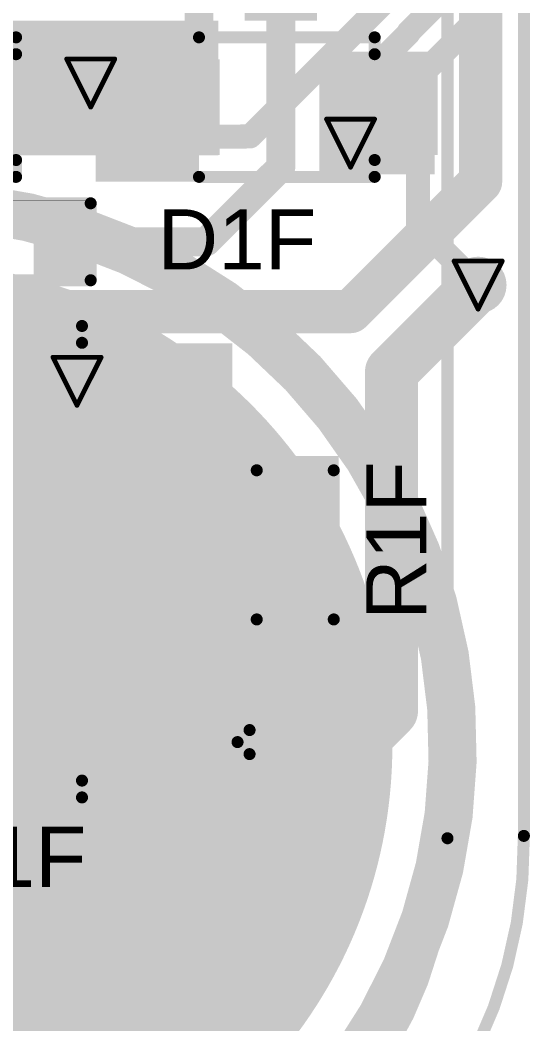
# Model space of a CAD drawing. Header units: inches. Extents: x -4.2 to 12.6, y -6.1 to 3.
# Drawn here: x 2.9699 to 3.1817, y -5.362 to -4.9446 of the extents above; entities that cross this region are included whole.
import ezdxf

# ---------------------------------------------------------------- set-up
doc = ezdxf.new("R2010")
doc.units = ezdxf.units.IN
doc.header["$MEASUREMENT"] = 0
for name, color, linetype in [('Board Outline', 216, 'Continuous'), ('Bottom Layer', 5, 'Continuous'), ('Bottom Overlay', 54, 'Continuous'), ('Bottom Paste', 16, 'Continuous'), ('Drill Drawing', 1, 'Continuous'), ('Flex_Ribbon Bottom Coverlay', 6, 'Continuous'), ('Flex_Ribbon Top Overlay', 2, 'Continuous'), ('Top Layer', 1, 'Continuous'), ('Top Paste', 8, 'Continuous'), ('Top Solder', 216, 'Continuous'), ('Via Holes', 16, 'Continuous')]:
    doc.layers.add(name, color=color, linetype=linetype)
doc.styles.add('Arial', font='', dxfattribs={"height": 0.2})
doc.styles.get('Arial').set_extended_font_data('Arial')

# ---------------------------------------------------------------- blocks, each defined once
blk = doc.blocks.new('SOIC_8_44')
at = {"layer": 'Flex_Ribbon Top Overlay'}
blk.add_hatch(color=2, dxfattribs=at).paths.add_polyline_path([(-0.072, 0.062), (-0.059, 0.062), (-0.059, 0.088), (-0.072, 0.088)])
at = {"layer": 'Top Layer'}
for points in [[(-0.07579, 0.08681), (-0.07579, 0.06319), (-0.13681, 0.06319), (-0.13681, 0.08681)], [(0.13681, 0.08681), (0.13681, 0.06319), (0.07579, 0.06319), (0.07579, 0.08681)], [(-0.07579, 0.03681), (-0.07579, 0.01319), (-0.13681, 0.01319), (-0.13681, 0.03681)], [(0.13681, 0.03681), (0.13681, 0.01319), (0.07579, 0.01319), (0.07579, 0.03681)], [(-0.07579, -0.01319), (-0.07579, -0.03681), (-0.13681, -0.03681), (-0.13681, -0.01319)], [(0.13681, -0.01319), (0.13681, -0.03681), (0.07579, -0.03681), (0.07579, -0.01319)], [(-0.07579, -0.06319), (-0.07579, -0.08681), (-0.13681, -0.08681), (-0.13681, -0.06319)], [(0.13681, -0.06319), (0.13681, -0.08681), (0.07579, -0.08681), (0.07579, -0.06319)]]:
    blk.add_hatch(color=1, dxfattribs=at).paths.add_polyline_path(points)
at = {"layer": 'Top Paste'}
for points in [[(-0.07579, 0.08681), (-0.07579, 0.06319), (-0.13681, 0.06319), (-0.13681, 0.08681)], [(0.13681, 0.08681), (0.13681, 0.06319), (0.07579, 0.06319), (0.07579, 0.08681)], [(-0.07579, 0.03681), (-0.07579, 0.01319), (-0.13681, 0.01319), (-0.13681, 0.03681)], [(0.13681, 0.03681), (0.13681, 0.01319), (0.07579, 0.01319), (0.07579, 0.03681)], [(-0.07579, -0.01319), (-0.07579, -0.03681), (-0.13681, -0.03681), (-0.13681, -0.01319)], [(0.13681, -0.01319), (0.13681, -0.03681), (0.07579, -0.03681), (0.07579, -0.01319)], [(-0.07579, -0.06319), (-0.07579, -0.08681), (-0.13681, -0.08681), (-0.13681, -0.06319)], [(0.13681, -0.06319), (0.13681, -0.08681), (0.07579, -0.08681), (0.07579, -0.06319)]]:
    blk.add_hatch(color=8, dxfattribs=at).paths.add_polyline_path(points)
at = {"layer": 'Top Solder'}
for points in [[(-0.07179, 0.09081), (-0.07179, 0.05919), (-0.14081, 0.05919), (-0.14081, 0.09081)], [(-0.07179, 0.09081), (-0.07179, 0.05919), (-0.14081, 0.05919), (-0.14081, 0.09081)], [(0.14081, 0.09081), (0.14081, 0.05919), (0.07179, 0.05919), (0.07179, 0.09081)], [(0.14081, 0.09081), (0.14081, 0.05919), (0.07179, 0.05919), (0.07179, 0.09081)], [(-0.07179, 0.04081), (-0.07179, 0.00919), (-0.14081, 0.00919), (-0.14081, 0.04081)], [(-0.07179, 0.04081), (-0.07179, 0.00919), (-0.14081, 0.00919), (-0.14081, 0.04081)], [(0.14081, 0.04081), (0.14081, 0.00919), (0.07179, 0.00919), (0.07179, 0.04081)], [(0.14081, 0.04081), (0.14081, 0.00919), (0.07179, 0.00919), (0.07179, 0.04081)], [(-0.07179, -0.00919), (-0.07179, -0.04081), (-0.14081, -0.04081), (-0.14081, -0.00919)], [(-0.07179, -0.00919), (-0.07179, -0.04081), (-0.14081, -0.04081), (-0.14081, -0.00919)], [(0.14081, -0.00919), (0.14081, -0.04081), (0.07179, -0.04081), (0.07179, -0.00919)], [(0.14081, -0.00919), (0.14081, -0.04081), (0.07179, -0.04081), (0.07179, -0.00919)], [(-0.07179, -0.05919), (-0.07179, -0.09081), (-0.14081, -0.09081), (-0.14081, -0.05919)], [(-0.07179, -0.05919), (-0.07179, -0.09081), (-0.14081, -0.09081), (-0.14081, -0.05919)], [(0.14081, -0.05919), (0.14081, -0.09081), (0.07179, -0.09081), (0.07179, -0.05919)], [(0.14081, -0.05919), (0.14081, -0.09081), (0.07179, -0.09081), (0.07179, -0.05919)]]:
    blk.add_hatch(color=216, dxfattribs=at).paths.add_polyline_path(points)
at = {"layer": 'Flex_Ribbon Top Overlay'}
for points in [[(-0.07837, 0.098, 0.005, 0.005, 0), (-0.07837, 0.091, 0.005, 0.005, 0)], [(0.07837, 0.098, 0.005, 0.005, 0), (-0.07837, 0.098, 0.005, 0.005, 0)], [(0.07837, 0.098, 0.005, 0.005, 0), (0.07837, 0.091, 0.005, 0.005, 0)], [(-0.143, 0.075, 0.005, 0.005, 0), (-0.148, 0.08, 0.005, 0.005, 0)], [(-0.148, 0.08, 0.005, 0.005, 0), (-0.148, 0.07, 0.005, 0.005, 0)], [(-0.143, 0.075, 0.005, 0.005, 0), (-0.148, 0.07, 0.005, 0.005, 0)], [(-0.07837, -0.091, 0.005, 0.005, 0), (-0.07837, -0.098, 0.005, 0.005, 0)], [(0.07837, -0.091, 0.005, 0.005, 0), (0.07837, -0.098, 0.005, 0.005, 0)], [(0.07837, -0.098, 0.005, 0.005, 0), (-0.07837, -0.098, 0.005, 0.005, 0)]]:
    blk.add_lwpolyline(points, format="xyseb", dxfattribs=at)
for points in [[(-0.07962, 0.098, 0.0025, 0.0025, 1), (-0.07712, 0.098, 0.0025, 0.0025, 1)], [(-0.07962, 0.098, 0.0025, 0.0025, 1), (-0.07712, 0.098, 0.0025, 0.0025, 1)], [(0.07712, 0.098, 0.0025, 0.0025, 1), (0.07962, 0.098, 0.0025, 0.0025, 1)], [(0.07712, 0.098, 0.0025, 0.0025, 1), (0.07962, 0.098, 0.0025, 0.0025, 1)], [(-0.07962, 0.091, 0.0025, 0.0025, 1), (-0.07712, 0.091, 0.0025, 0.0025, 1)], [(0.07712, 0.091, 0.0025, 0.0025, 1), (0.07962, 0.091, 0.0025, 0.0025, 1)], [(-0.14925, 0.08, 0.0025, 0.0025, 1), (-0.14675, 0.08, 0.0025, 0.0025, 1)], [(-0.14925, 0.08, 0.0025, 0.0025, 1), (-0.14675, 0.08, 0.0025, 0.0025, 1)], [(-0.14425, 0.075, 0.0025, 0.0025, 1), (-0.14175, 0.075, 0.0025, 0.0025, 1)], [(-0.14425, 0.075, 0.0025, 0.0025, 1), (-0.14175, 0.075, 0.0025, 0.0025, 1)], [(-0.14925, 0.07, 0.0025, 0.0025, 1), (-0.14675, 0.07, 0.0025, 0.0025, 1)], [(-0.14925, 0.07, 0.0025, 0.0025, 1), (-0.14675, 0.07, 0.0025, 0.0025, 1)], [(-0.07962, -0.091, 0.0025, 0.0025, 1), (-0.07712, -0.091, 0.0025, 0.0025, 1)], [(0.07712, -0.091, 0.0025, 0.0025, 1), (0.07962, -0.091, 0.0025, 0.0025, 1)], [(-0.07962, -0.098, 0.0025, 0.0025, 1), (-0.07712, -0.098, 0.0025, 0.0025, 1)], [(-0.07962, -0.098, 0.0025, 0.0025, 1), (-0.07712, -0.098, 0.0025, 0.0025, 1)], [(0.07712, -0.098, 0.0025, 0.0025, 1), (0.07962, -0.098, 0.0025, 0.0025, 1)], [(0.07712, -0.098, 0.0025, 0.0025, 1), (0.07962, -0.098, 0.0025, 0.0025, 1)]]:
    blk.add_lwpolyline(points, format="xyseb", close=True, dxfattribs=at)
blk = doc.blocks.new('R___0402_149')
at = {"layer": 'Top Layer'}
for points in [[(-0.0275, -0.0125), (-0.0275, 0.0125), (-0.0095, 0.0125), (-0.0095, -0.0125)], [(0.0095, -0.0125), (0.0095, 0.0125), (0.0275, 0.0125), (0.0275, -0.0125)]]:
    blk.add_hatch(color=1, dxfattribs=at).paths.add_polyline_path(points)
at = {"layer": 'Top Paste'}
for points in [[(-0.0275, -0.0125), (-0.0275, 0.0125), (-0.0095, 0.0125), (-0.0095, -0.0125)], [(0.0095, -0.0125), (0.0095, 0.0125), (0.0275, 0.0125), (0.0275, -0.0125)]]:
    blk.add_hatch(color=8, dxfattribs=at).paths.add_polyline_path(points)
at = {"layer": 'Top Solder'}
for points in [[(-0.02967, -0.01467), (-0.02967, 0.01467), (-0.00733, 0.01467), (-0.00733, -0.01467)], [(-0.02967, -0.01467), (-0.02967, 0.01467), (-0.00733, 0.01467), (-0.00733, -0.01467)], [(0.00733, -0.01467), (0.00733, 0.01467), (0.02967, 0.01467), (0.02967, -0.01467)], [(0.00733, -0.01467), (0.00733, 0.01467), (0.02967, 0.01467), (0.02967, -0.01467)]]:
    blk.add_hatch(color=216, dxfattribs=at).paths.add_polyline_path(points)
at = {"layer": 'Flex_Ribbon Top Overlay'}
for points in [[(-0.031, 0.016, 0.005, 0.005, 0), (-0.031, -0.016, 0.005, 0.005, 0)], [(0.031, 0.016, 0.005, 0.005, 0), (-0.031, 0.016, 0.005, 0.005, 0)], [(0.031, 0.016, 0.005, 0.005, 0), (0.031, -0.016, 0.005, 0.005, 0)], [(0.031, -0.016, 0.005, 0.005, 0), (-0.031, -0.016, 0.005, 0.005, 0)], [(0.032, -0.017, 0.000127, 0.000127, 0), (-0.032, -0.017, 0.000127, 0.000127, 0)]]:
    blk.add_lwpolyline(points, format="xyseb", dxfattribs=at)
for points in [[(-0.03225, 0.016, 0.0025, 0.0025, 1), (-0.02975, 0.016, 0.0025, 0.0025, 1)], [(-0.03225, 0.016, 0.0025, 0.0025, 1), (-0.02975, 0.016, 0.0025, 0.0025, 1)], [(0.02975, 0.016, 0.0025, 0.0025, 1), (0.03225, 0.016, 0.0025, 0.0025, 1)], [(0.02975, 0.016, 0.0025, 0.0025, 1), (0.03225, 0.016, 0.0025, 0.0025, 1)], [(-0.03225, -0.016, 0.0025, 0.0025, 1), (-0.02975, -0.016, 0.0025, 0.0025, 1)], [(-0.03225, -0.016, 0.0025, 0.0025, 1), (-0.02975, -0.016, 0.0025, 0.0025, 1)], [(0.02975, -0.016, 0.0025, 0.0025, 1), (0.03225, -0.016, 0.0025, 0.0025, 1)], [(0.02975, -0.016, 0.0025, 0.0025, 1), (0.03225, -0.016, 0.0025, 0.0025, 1)], [(-0.03203, -0.017, 0.0000635, 0.0000635, 1), (-0.03197, -0.017, 0.0000635, 0.0000635, 1)], [(0.03197, -0.017, 0.0000635, 0.0000635, 1), (0.03203, -0.017, 0.0000635, 0.0000635, 1)]]:
    blk.add_lwpolyline(points, format="xyseb", close=True, dxfattribs=at)
blk = doc.blocks.new('R___0402_177')
at = {"layer": 'Top Layer'}
for points in [[(-0.0275, -0.0125), (-0.0275, 0.0125), (-0.0095, 0.0125), (-0.0095, -0.0125)], [(0.0095, -0.0125), (0.0095, 0.0125), (0.0275, 0.0125), (0.0275, -0.0125)]]:
    blk.add_hatch(color=1, dxfattribs=at).paths.add_polyline_path(points)
at = {"layer": 'Top Paste'}
for points in [[(-0.0275, -0.0125), (-0.0275, 0.0125), (-0.0095, 0.0125), (-0.0095, -0.0125)], [(0.0095, -0.0125), (0.0095, 0.0125), (0.0275, 0.0125), (0.0275, -0.0125)]]:
    blk.add_hatch(color=8, dxfattribs=at).paths.add_polyline_path(points)
at = {"layer": 'Top Solder'}
for points in [[(-0.02967, -0.01467), (-0.02967, 0.01467), (-0.00733, 0.01467), (-0.00733, -0.01467)], [(-0.02967, -0.01467), (-0.02967, 0.01467), (-0.00733, 0.01467), (-0.00733, -0.01467)], [(0.00733, -0.01467), (0.00733, 0.01467), (0.02967, 0.01467), (0.02967, -0.01467)], [(0.00733, -0.01467), (0.00733, 0.01467), (0.02967, 0.01467), (0.02967, -0.01467)]]:
    blk.add_hatch(color=216, dxfattribs=at).paths.add_polyline_path(points)
at = {"layer": 'Flex_Ribbon Top Overlay'}
for points in [[(-0.031, -0.016, 0.005, 0.005, 0), (-0.031, 0.016, 0.005, 0.005, 0)], [(0.031, 0.016, 0.005, 0.005, 0), (-0.031, 0.016, 0.005, 0.005, 0)], [(0.031, -0.016, 0.005, 0.005, 0), (0.031, 0.016, 0.005, 0.005, 0)], [(0.031, -0.016, 0.005, 0.005, 0), (-0.031, -0.016, 0.005, 0.005, 0)], [(0.032, -0.017, 0.000127, 0.000127, 0), (-0.032, -0.017, 0.000127, 0.000127, 0)]]:
    blk.add_lwpolyline(points, format="xyseb", dxfattribs=at)
for points in [[(-0.03225, 0.016, 0.0025, 0.0025, 1), (-0.02975, 0.016, 0.0025, 0.0025, 1)], [(-0.03225, 0.016, 0.0025, 0.0025, 1), (-0.02975, 0.016, 0.0025, 0.0025, 1)], [(0.02975, 0.016, 0.0025, 0.0025, 1), (0.03225, 0.016, 0.0025, 0.0025, 1)], [(0.02975, 0.016, 0.0025, 0.0025, 1), (0.03225, 0.016, 0.0025, 0.0025, 1)], [(-0.03225, -0.016, 0.0025, 0.0025, 1), (-0.02975, -0.016, 0.0025, 0.0025, 1)], [(-0.03225, -0.016, 0.0025, 0.0025, 1), (-0.02975, -0.016, 0.0025, 0.0025, 1)], [(0.02975, -0.016, 0.0025, 0.0025, 1), (0.03225, -0.016, 0.0025, 0.0025, 1)], [(0.02975, -0.016, 0.0025, 0.0025, 1), (0.03225, -0.016, 0.0025, 0.0025, 1)], [(-0.03203, -0.017, 0.0000635, 0.0000635, 1), (-0.03197, -0.017, 0.0000635, 0.0000635, 1)], [(0.03197, -0.017, 0.0000635, 0.0000635, 1), (0.03203, -0.017, 0.0000635, 0.0000635, 1)]]:
    blk.add_lwpolyline(points, format="xyseb", close=True, dxfattribs=at)
blk = doc.blocks.new('_EMG________B_198')
at = {"layer": 'Bottom Layer'}
h = blk.add_hatch(color=5, dxfattribs=at)
edge = h.paths.add_edge_path()
edge.add_arc((0, -0.3932), 0.19685, 0, 360)
at = {"layer": 'Bottom Paste'}
h = blk.add_hatch(color=16, dxfattribs=at)
edge = h.paths.add_edge_path()
edge.add_arc((0, -0.3932), 0.19685, 0, 360)
at = {"layer": 'Flex_Ribbon Bottom Coverlay'}
h = blk.add_hatch(color=6, dxfattribs=at)
edge = h.paths.add_edge_path()
edge.add_arc((0, -0.3932), 0.20085, 0, 360)
h = blk.add_hatch(color=6, dxfattribs=at)
edge = h.paths.add_edge_path()
edge.add_arc((0, -0.3932), 0.20085, 0, 360)
at = {"layer": 'Bottom Overlay'}
for points in [[(0.22375, -0.43172, 0.005, 0.005, 0), (0.22375, 0.43172, 0.005, 0.005, 0)], [(0.22375, -0.43172, 0.005, 0.005, -0.414214), (0.06026, -0.59892, 0.005, 0.005, 0)]]:
    blk.add_lwpolyline(points, format="xyseb", dxfattribs=at)
blk.add_lwpolyline([(0.2225, -0.43172, 0.0025, 0.0025, 1), (0.225, -0.43172, 0.0025, 0.0025, 1)], format="xyseb", close=True, dxfattribs=at)
blk.add_lwpolyline([(0.2225, -0.43172, 0.0025, 0.0025, 1), (0.225, -0.43172, 0.0025, 0.0025, 1)], format="xyseb", close=True, dxfattribs=at)
blk = doc.blocks.new('SOD_323_212')
at = {"layer": 'Flex_Ribbon Top Overlay'}
for points in [[(-0.079, 0.019), (-0.036, 0.019), (-0.036, 0.031), (-0.079, 0.031)], [(-0.079, -0.02), (-0.062, -0.02), (-0.062, 0.02), (-0.079, 0.02)], [(-0.079, -0.031), (-0.036, -0.031), (-0.036, -0.019), (-0.079, -0.019)]]:
    blk.add_hatch(color=2, dxfattribs=at).paths.add_polyline_path(points)
at = {"layer": 'Top Layer'}
for points in [[(-0.02953, -0.01772), (-0.06102, -0.01772), (-0.06102, 0.01772), (-0.02953, 0.01772)], [(0.06102, -0.01772), (0.02953, -0.01772), (0.02953, 0.01772), (0.06102, 0.01772)]]:
    blk.add_hatch(color=1, dxfattribs=at).paths.add_polyline_path(points)
at = {"layer": 'Top Paste'}
for points in [[(-0.02953, -0.01772), (-0.06102, -0.01772), (-0.06102, 0.01772), (-0.02953, 0.01772)], [(0.06102, -0.01772), (0.02953, -0.01772), (0.02953, 0.01772), (0.06102, 0.01772)]]:
    blk.add_hatch(color=8, dxfattribs=at).paths.add_polyline_path(points)
at = {"layer": 'Top Solder'}
for points in [[(-0.02736, -0.01988), (-0.06319, -0.01988), (-0.06319, 0.01988), (-0.02736, 0.01988)], [(-0.02736, -0.01988), (-0.06319, -0.01988), (-0.06319, 0.01988), (-0.02736, 0.01988)], [(0.06319, -0.01988), (0.02736, -0.01988), (0.02736, 0.01988), (0.06319, 0.01988)], [(0.06319, -0.01988), (0.02736, -0.01988), (0.02736, 0.01988), (0.06319, 0.01988)]]:
    blk.add_hatch(color=216, dxfattribs=at).paths.add_polyline_path(points)
at = {"layer": 'Flex_Ribbon Top Overlay'}
for points in [[(-0.036, 0.029, 0.005, 0.005, 0), (0.037, 0.029, 0.005, 0.005, 0)], [(0.037, 0.022, 0.005, 0.005, 0), (0.037, 0.029, 0.005, 0.005, 0)], [(0.037, -0.029, 0.005, 0.005, 0), (0.037, -0.022, 0.005, 0.005, 0)], [(-0.036, -0.029, 0.005, 0.005, 0), (0.037, -0.029, 0.005, 0.005, 0)]]:
    blk.add_lwpolyline(points, format="xyseb", dxfattribs=at)
for points in [[(-0.03725, 0.029, 0.0025, 0.0025, 1), (-0.03475, 0.029, 0.0025, 0.0025, 1)], [(0.03575, 0.029, 0.0025, 0.0025, 1), (0.03825, 0.029, 0.0025, 0.0025, 1)], [(0.03575, 0.029, 0.0025, 0.0025, 1), (0.03825, 0.029, 0.0025, 0.0025, 1)], [(0.03575, 0.022, 0.0025, 0.0025, 1), (0.03825, 0.022, 0.0025, 0.0025, 1)], [(0.03575, -0.022, 0.0025, 0.0025, 1), (0.03825, -0.022, 0.0025, 0.0025, 1)], [(-0.03725, -0.029, 0.0025, 0.0025, 1), (-0.03475, -0.029, 0.0025, 0.0025, 1)], [(0.03575, -0.029, 0.0025, 0.0025, 1), (0.03825, -0.029, 0.0025, 0.0025, 1)], [(0.03575, -0.029, 0.0025, 0.0025, 1), (0.03825, -0.029, 0.0025, 0.0025, 1)]]:
    blk.add_lwpolyline(points, format="xyseb", close=True, dxfattribs=at)
blk = doc.blocks.new('SOD_323_219')
at = {"layer": 'Flex_Ribbon Top Overlay'}
for points in [[(-0.079, 0.019), (-0.036, 0.019), (-0.036, 0.031), (-0.079, 0.031)], [(-0.079, -0.02), (-0.062, -0.02), (-0.062, 0.02), (-0.079, 0.02)], [(-0.079, -0.031), (-0.036, -0.031), (-0.036, -0.019), (-0.079, -0.019)]]:
    blk.add_hatch(color=2, dxfattribs=at).paths.add_polyline_path(points)
at = {"layer": 'Top Layer'}
for points in [[(-0.02953, -0.01772), (-0.06102, -0.01772), (-0.06102, 0.01772), (-0.02953, 0.01772)], [(0.06102, -0.01772), (0.02953, -0.01772), (0.02953, 0.01772), (0.06102, 0.01772)]]:
    blk.add_hatch(color=1, dxfattribs=at).paths.add_polyline_path(points)
at = {"layer": 'Top Paste'}
for points in [[(-0.02953, -0.01772), (-0.06102, -0.01772), (-0.06102, 0.01772), (-0.02953, 0.01772)], [(0.06102, -0.01772), (0.02953, -0.01772), (0.02953, 0.01772), (0.06102, 0.01772)]]:
    blk.add_hatch(color=8, dxfattribs=at).paths.add_polyline_path(points)
at = {"layer": 'Top Solder'}
for points in [[(-0.02736, -0.01988), (-0.06319, -0.01988), (-0.06319, 0.01988), (-0.02736, 0.01988)], [(-0.02736, -0.01988), (-0.06319, -0.01988), (-0.06319, 0.01988), (-0.02736, 0.01988)], [(0.06319, -0.01988), (0.02736, -0.01988), (0.02736, 0.01988), (0.06319, 0.01988)], [(0.06319, -0.01988), (0.02736, -0.01988), (0.02736, 0.01988), (0.06319, 0.01988)]]:
    blk.add_hatch(color=216, dxfattribs=at).paths.add_polyline_path(points)
at = {"layer": 'Flex_Ribbon Top Overlay'}
for points in [[(-0.036, 0.029, 0.005, 0.005, 0), (0.037, 0.029, 0.005, 0.005, 0)], [(0.037, 0.022, 0.005, 0.005, 0), (0.037, 0.029, 0.005, 0.005, 0)], [(0.037, -0.029, 0.005, 0.005, 0), (0.037, -0.022, 0.005, 0.005, 0)], [(-0.036, -0.029, 0.005, 0.005, 0), (0.037, -0.029, 0.005, 0.005, 0)]]:
    blk.add_lwpolyline(points, format="xyseb", dxfattribs=at)
for points in [[(-0.03725, 0.029, 0.0025, 0.0025, 1), (-0.03475, 0.029, 0.0025, 0.0025, 1)], [(0.03575, 0.029, 0.0025, 0.0025, 1), (0.03825, 0.029, 0.0025, 0.0025, 1)], [(0.03575, 0.029, 0.0025, 0.0025, 1), (0.03825, 0.029, 0.0025, 0.0025, 1)], [(0.03575, 0.022, 0.0025, 0.0025, 1), (0.03825, 0.022, 0.0025, 0.0025, 1)], [(0.03575, -0.022, 0.0025, 0.0025, 1), (0.03825, -0.022, 0.0025, 0.0025, 1)], [(-0.03725, -0.029, 0.0025, 0.0025, 1), (-0.03475, -0.029, 0.0025, 0.0025, 1)], [(0.03575, -0.029, 0.0025, 0.0025, 1), (0.03825, -0.029, 0.0025, 0.0025, 1)], [(0.03575, -0.029, 0.0025, 0.0025, 1), (0.03825, -0.029, 0.0025, 0.0025, 1)]]:
    blk.add_lwpolyline(points, format="xyseb", close=True, dxfattribs=at)

msp = doc.modelspace()

# ---------------------------------------------------------------- hatches: boundary and pattern name
at = {"layer": 'Bottom Layer'}
h = msp.add_hatch(color=5, dxfattribs=at)
edge = h.paths.add_edge_path()
edge.add_arc((2.99923, -4.97079), 0.01181, 0, 360)
h = msp.add_hatch(color=5, dxfattribs=at)
edge = h.paths.add_edge_path()
edge.add_arc((3.10723, -4.99579), 0.01181, 0, 360)
h = msp.add_hatch(color=5, dxfattribs=at)
edge = h.paths.add_edge_path()
edge.add_arc((3.16023, -5.05479), 0.01181, 0, 360)
h = msp.add_hatch(color=5, dxfattribs=at)
edge = h.paths.add_edge_path()
edge.add_arc((2.99356, -5.09479), 0.01181, 0, 360)
at = {"layer": 'Top Layer'}
for points in [[(3.06325, -4.94479), (3.09325, -4.94479), (3.09325, -4.79879), (3.06325, -4.79879)], [(2.96123, -5.00079), (3.05223, -5.00079), (3.05223, -4.94479), (2.96123, -4.94479)], [(3.09423, -5.00879), (3.14223, -5.00879), (3.14223, -4.95779), (3.09423, -4.95779)], [(2.99025, -5.15679), (3.10223, -5.15679), (3.10223, -5.12579), (2.99025, -5.12579)], [(2.99025, -5.20679), (3.10323, -5.20679), (3.10323, -5.17079), (2.99025, -5.17079)]]:
    msp.add_hatch(color=1, dxfattribs=at).paths.add_polyline_path(points)
h = msp.add_hatch(color=1, dxfattribs=at)
edge = h.paths.add_edge_path()
edge.add_arc((2.99923, -4.97079), 0.01181, 0, 360)
h = msp.add_hatch(color=1, dxfattribs=at)
edge = h.paths.add_edge_path()
edge.add_arc((3.10723, -4.99579), 0.01181, 0, 360)
h = msp.add_hatch(color=1, dxfattribs=at)
edge = h.paths.add_edge_path()
edge.add_arc((3.16023, -5.05479), 0.01181, 0, 360)
h = msp.add_hatch(color=1, dxfattribs=at)
edge = h.paths.add_edge_path()
edge.add_arc((2.99356, -5.09479), 0.01181, 0, 360)
at = {"layer": 'Via Holes'}
h = msp.add_hatch(color=7, dxfattribs=at)
edge = h.paths.add_edge_path()
edge.add_arc((2.99923, -4.97079), 0.00591, 0, 360)
h = msp.add_hatch(color=7, dxfattribs=at)
edge = h.paths.add_edge_path()
edge.add_arc((3.10723, -4.99579), 0.00591, 0, 360)
h = msp.add_hatch(color=7, dxfattribs=at)
edge = h.paths.add_edge_path()
edge.add_arc((3.16023, -5.05479), 0.00591, 0, 360)
h = msp.add_hatch(color=7, dxfattribs=at)
edge = h.paths.add_edge_path()
edge.add_arc((2.99356, -5.09479), 0.00591, 0, 360)

# ---------------------------------------------------------------- linework, layer by layer
at = {"layer": 'Board Outline'}
for points in [[(3.17923, -4.42333, 0.005, 0.005, 0), (3.17923, -5.28379, 0.005, 0.005, 0)], [(3.17923, -5.28379, 0.005, 0.005, -0.414214), (2.9846, -5.48284, 0.005, 0.005, 0)]]:
    msp.add_lwpolyline(points, format="xyseb", dxfattribs=at)
msp.add_lwpolyline([(3.17798, -5.28379, 0.0025, 0.0025, 1), (3.18048, -5.28379, 0.0025, 0.0025, 1)], format="xyseb", close=True, dxfattribs=at)
msp.add_lwpolyline([(3.17798, -5.28379, 0.0025, 0.0025, 1), (3.18048, -5.28379, 0.0025, 0.0025, 1)], format="xyseb", close=True, dxfattribs=at)
at = {"layer": 'Bottom Layer'}
for points in [[(3.09123, -4.96716, 0.01, 0.01, 0), (3.13307, -4.92532, 0.01, 0.01, 0)], [(3.13131, -4.94971, 0.01, 0.01, 0), (3.14986, -4.93116, 0.01, 0.01, 0)], [(3.13528, -4.96874, 0.01, 0.01, 0), (3.16586, -4.93816, 0.01, 0.01, 0)], [(3.10723, -4.97416, 0.01, 0.01, 0), (3.13131, -4.95008, 0.01, 0.01, 0)], [(3.13131, -4.95008, 0.01, 0.01, 0), (3.13131, -4.94971, 0.01, 0.01, 0)], [(3.0654, -4.99299, 0.01, 0.01, 0), (3.09123, -4.96716, 0.01, 0.01, 0)], [(2.72823, -4.97079, 0.012, 0.012, 0), (2.99923, -4.97079, 0.012, 0.012, 0)], [(2.99923, -4.97079, 0.012, 0.012, 0), (2.99947, -4.97079, 0.012, 0.012, 0)], [(3.13528, -5.02984, 0.01, 0.01, 0), (3.13528, -4.96874, 0.01, 0.01, 0)], [(3.10723, -4.99579, 0.01, 0.01, 0), (3.10723, -4.97416, 0.01, 0.01, 0)], [(2.74727, -4.99575, 0.01, 0.01, 0), (2.99499, -4.9936, 0.01, 0.01, 0)], [(2.99499, -4.9936, 0.01, 0.01, 0), (2.99507, -4.9936, 0.01, 0.01, 0)], [(2.99507, -4.9936, 0.01, 0.01, 0), (3.00726, -4.9936, 0.01, 0.01, 0)], [(3.00726, -4.9936, 0.01, 0.01, 0), (3.01021, -4.99347, 0.01, 0.01, 0)], [(3.01021, -4.99347, 0.01, 0.01, 0), (3.0654, -4.99299, 0.01, 0.01, 0)], [(2.75223, -5.09929, 0.02, 0.02, -1.34747), (2.98373, -5.46541, 0.02, 0.02, 0)], [(3.13528, -5.02984, 0.01, 0.01, 0), (3.16023, -5.05479, 0.01, 0.01, 0)]]:
    msp.add_lwpolyline(points, format="xyseb", dxfattribs=at)
for points in [[(3.12881, -4.94971, 0.005, 0.005, 1), (3.13381, -4.94971, 0.005, 0.005, 1)], [(3.12881, -4.94971, 0.005, 0.005, 1), (3.13381, -4.94971, 0.005, 0.005, 1)], [(3.12881, -4.95008, 0.005, 0.005, 1), (3.13381, -4.95008, 0.005, 0.005, 1)], [(3.12881, -4.95008, 0.005, 0.005, 1), (3.13381, -4.95008, 0.005, 0.005, 1)], [(3.08873, -4.96716, 0.005, 0.005, 1), (3.09373, -4.96716, 0.005, 0.005, 1)], [(3.08873, -4.96716, 0.005, 0.005, 1), (3.09373, -4.96716, 0.005, 0.005, 1)], [(2.99623, -4.97079, 0.006, 0.006, 1), (3.00223, -4.97079, 0.006, 0.006, 1)], [(2.99623, -4.97079, 0.006, 0.006, 1), (3.00223, -4.97079, 0.006, 0.006, 1)], [(2.99647, -4.97079, 0.006, 0.006, 1), (3.00247, -4.97079, 0.006, 0.006, 1)], [(3.13278, -4.96874, 0.005, 0.005, 1), (3.13778, -4.96874, 0.005, 0.005, 1)], [(3.13278, -4.96874, 0.005, 0.005, 1), (3.13778, -4.96874, 0.005, 0.005, 1)], [(3.10473, -4.97416, 0.005, 0.005, 1), (3.10973, -4.97416, 0.005, 0.005, 1)], [(3.10473, -4.97416, 0.005, 0.005, 1), (3.10973, -4.97416, 0.005, 0.005, 1)], [(2.99249, -4.9936, 0.005, 0.005, 1), (2.99749, -4.9936, 0.005, 0.005, 1)], [(2.99249, -4.9936, 0.005, 0.005, 1), (2.99749, -4.9936, 0.005, 0.005, 1)], [(2.99257, -4.9936, 0.005, 0.005, 1), (2.99757, -4.9936, 0.005, 0.005, 1)], [(2.99257, -4.9936, 0.005, 0.005, 1), (2.99757, -4.9936, 0.005, 0.005, 1)], [(3.00476, -4.9936, 0.005, 0.005, 1), (3.00976, -4.9936, 0.005, 0.005, 1)], [(3.00476, -4.9936, 0.005, 0.005, 1), (3.00976, -4.9936, 0.005, 0.005, 1)], [(3.00771, -4.99347, 0.005, 0.005, 1), (3.01271, -4.99347, 0.005, 0.005, 1)], [(3.00771, -4.99347, 0.005, 0.005, 1), (3.01271, -4.99347, 0.005, 0.005, 1)], [(3.0629, -4.99299, 0.005, 0.005, 1), (3.0679, -4.99299, 0.005, 0.005, 1)], [(3.0629, -4.99299, 0.005, 0.005, 1), (3.0679, -4.99299, 0.005, 0.005, 1)], [(3.10473, -4.99579, 0.005, 0.005, 1), (3.10973, -4.99579, 0.005, 0.005, 1)], [(3.13278, -5.02984, 0.005, 0.005, 1), (3.13778, -5.02984, 0.005, 0.005, 1)], [(3.13278, -5.02984, 0.005, 0.005, 1), (3.13778, -5.02984, 0.005, 0.005, 1)], [(3.15773, -5.05479, 0.005, 0.005, 1), (3.16273, -5.05479, 0.005, 0.005, 1)]]:
    msp.add_lwpolyline(points, format="xyseb", close=True, dxfattribs=at)
at = {"layer": 'Drill Drawing'}
for points in [[(2.98923, -4.96079, 0.002, 0.002, 0), (3.00923, -4.96079, 0.002, 0.002, 0)], [(2.98923, -4.96079, 0.002, 0.002, 0), (2.99923, -4.98079, 0.002, 0.002, 0)], [(2.99923, -4.98079, 0.002, 0.002, 0), (3.00923, -4.96079, 0.002, 0.002, 0)], [(3.09723, -4.98579, 0.002, 0.002, 0), (3.11723, -4.98579, 0.002, 0.002, 0)], [(3.09723, -4.98579, 0.002, 0.002, 0), (3.10723, -5.00579, 0.002, 0.002, 0)], [(3.10723, -5.00579, 0.002, 0.002, 0), (3.11723, -4.98579, 0.002, 0.002, 0)], [(3.15023, -5.04479, 0.002, 0.002, 0), (3.17023, -5.04479, 0.002, 0.002, 0)], [(3.15023, -5.04479, 0.002, 0.002, 0), (3.16023, -5.06479, 0.002, 0.002, 0)], [(3.16023, -5.06479, 0.002, 0.002, 0), (3.17023, -5.04479, 0.002, 0.002, 0)], [(2.98356, -5.08479, 0.002, 0.002, 0), (3.00356, -5.08479, 0.002, 0.002, 0)], [(2.98356, -5.08479, 0.002, 0.002, 0), (2.99356, -5.10479, 0.002, 0.002, 0)], [(2.99356, -5.10479, 0.002, 0.002, 0), (3.00356, -5.08479, 0.002, 0.002, 0)]]:
    msp.add_lwpolyline(points, format="xyseb", dxfattribs=at)
for points in [[(2.98873, -4.96079, 0.001, 0.001, 1), (2.98973, -4.96079, 0.001, 0.001, 1)], [(2.98873, -4.96079, 0.001, 0.001, 1), (2.98973, -4.96079, 0.001, 0.001, 1)], [(3.00873, -4.96079, 0.001, 0.001, 1), (3.00973, -4.96079, 0.001, 0.001, 1)], [(3.00873, -4.96079, 0.001, 0.001, 1), (3.00973, -4.96079, 0.001, 0.001, 1)], [(2.99873, -4.98079, 0.001, 0.001, 1), (2.99973, -4.98079, 0.001, 0.001, 1)], [(2.99873, -4.98079, 0.001, 0.001, 1), (2.99973, -4.98079, 0.001, 0.001, 1)], [(3.09673, -4.98579, 0.001, 0.001, 1), (3.09773, -4.98579, 0.001, 0.001, 1)], [(3.09673, -4.98579, 0.001, 0.001, 1), (3.09773, -4.98579, 0.001, 0.001, 1)], [(3.11673, -4.98579, 0.001, 0.001, 1), (3.11773, -4.98579, 0.001, 0.001, 1)], [(3.11673, -4.98579, 0.001, 0.001, 1), (3.11773, -4.98579, 0.001, 0.001, 1)], [(3.10673, -5.00579, 0.001, 0.001, 1), (3.10773, -5.00579, 0.001, 0.001, 1)], [(3.10673, -5.00579, 0.001, 0.001, 1), (3.10773, -5.00579, 0.001, 0.001, 1)], [(3.14973, -5.04479, 0.001, 0.001, 1), (3.15073, -5.04479, 0.001, 0.001, 1)], [(3.14973, -5.04479, 0.001, 0.001, 1), (3.15073, -5.04479, 0.001, 0.001, 1)], [(3.16973, -5.04479, 0.001, 0.001, 1), (3.17073, -5.04479, 0.001, 0.001, 1)], [(3.16973, -5.04479, 0.001, 0.001, 1), (3.17073, -5.04479, 0.001, 0.001, 1)], [(3.15973, -5.06479, 0.001, 0.001, 1), (3.16073, -5.06479, 0.001, 0.001, 1)], [(3.15973, -5.06479, 0.001, 0.001, 1), (3.16073, -5.06479, 0.001, 0.001, 1)], [(2.98306, -5.08479, 0.001, 0.001, 1), (2.98406, -5.08479, 0.001, 0.001, 1)], [(2.98306, -5.08479, 0.001, 0.001, 1), (2.98406, -5.08479, 0.001, 0.001, 1)], [(3.00306, -5.08479, 0.001, 0.001, 1), (3.00406, -5.08479, 0.001, 0.001, 1)], [(3.00306, -5.08479, 0.001, 0.001, 1), (3.00406, -5.08479, 0.001, 0.001, 1)], [(2.99306, -5.10479, 0.001, 0.001, 1), (2.99406, -5.10479, 0.001, 0.001, 1)], [(2.99306, -5.10479, 0.001, 0.001, 1), (2.99406, -5.10479, 0.001, 0.001, 1)]]:
    msp.add_lwpolyline(points, format="xyseb", close=True, dxfattribs=at)
at = {"layer": 'Top Layer'}
for points in [[(3.04423, -4.97151, 0.012, 0.012, 0), (3.04423, -4.81242, 0.012, 0.012, 0)], [(3.07825, -5.00579, 0.012, 0.012, 0), (3.07825, -4.83579, 0.012, 0.012, 0)], [(3.16123, -5.01179, 0.018, 0.018, 0), (3.16123, -4.93383, 0.018, 0.018, 0)], [(2.99923, -4.96779, 0.012, 0.012, 0), (2.99923, -4.96079, 0.012, 0.012, 0)], [(2.99623, -4.96779, 0.012, 0.012, 0), (2.99923, -4.96779, 0.012, 0.012, 0)], [(3.03495, -4.98079, 0.01, 0.01, 0), (3.04423, -4.97151, 0.01, 0.01, 0)], [(3.11476, -4.99351, 0.01, 0.01, 0), (3.1255, -4.98276, 0.01, 0.01, 0)], [(3.1255, -4.98276, 0.01, 0.01, 0), (3.1255, -4.98079, 0.01, 0.01, 0)], [(3.10723, -4.99579, 0.01, 0.01, 0), (3.10951, -4.99351, 0.01, 0.01, 0)], [(3.10951, -4.99351, 0.01, 0.01, 0), (3.11476, -4.99351, 0.01, 0.01, 0)], [(3.04725, -5.03679, 0.012, 0.012, 0), (3.07825, -5.00579, 0.012, 0.012, 0)], [(3.10723, -5.06579, 0.018, 0.018, 0), (3.16123, -5.01179, 0.018, 0.018, 0)], [(2.98673, -5.03679, 0.012, 0.012, 0), (3.04725, -5.03679, 0.012, 0.012, 0)], [(3.12423, -5.09079, 0.022, 0.022, 0), (3.16023, -5.05479, 0.022, 0.022, 0)], [(2.95323, -5.09579, 0.018, 0.018, 0), (2.98323, -5.06579, 0.018, 0.018, 0)], [(2.98323, -5.06579, 0.018, 0.018, 0), (3.10723, -5.06579, 0.018, 0.018, 0)], [(3.12423, -5.2319, 0.022, 0.022, 0), (3.12423, -5.09079, 0.022, 0.022, 0)], [(2.99356, -5.09479, 0.022, 0.022, 0), (3.02355, -5.09479, 0.022, 0.022, 0)], [(3.11134, -5.24479, 0.022, 0.022, 0), (3.12423, -5.2319, 0.022, 0.022, 0)], [(3.02355, -5.24479, 0.022, 0.022, 0), (3.11134, -5.24479, 0.022, 0.022, 0)]]:
    msp.add_lwpolyline(points, format="xyseb", dxfattribs=at)
for points in [[(2.99623, -4.96079, 0.006, 0.006, 1), (3.00223, -4.96079, 0.006, 0.006, 1)], [(2.99323, -4.96779, 0.006, 0.006, 1), (2.99923, -4.96779, 0.006, 0.006, 1)], [(2.99623, -4.96779, 0.006, 0.006, 1), (3.00223, -4.96779, 0.006, 0.006, 1)], [(2.99623, -4.96779, 0.006, 0.006, 1), (3.00223, -4.96779, 0.006, 0.006, 1)], [(3.04123, -4.97151, 0.006, 0.006, 1), (3.04723, -4.97151, 0.006, 0.006, 1)], [(3.04173, -4.97151, 0.005, 0.005, 1), (3.04673, -4.97151, 0.005, 0.005, 1)], [(3.03245, -4.98079, 0.005, 0.005, 1), (3.03745, -4.98079, 0.005, 0.005, 1)], [(3.123, -4.98079, 0.005, 0.005, 1), (3.128, -4.98079, 0.005, 0.005, 1)], [(3.123, -4.98276, 0.005, 0.005, 1), (3.128, -4.98276, 0.005, 0.005, 1)], [(3.123, -4.98276, 0.005, 0.005, 1), (3.128, -4.98276, 0.005, 0.005, 1)], [(3.10473, -4.99579, 0.005, 0.005, 1), (3.10973, -4.99579, 0.005, 0.005, 1)], [(3.10701, -4.99351, 0.005, 0.005, 1), (3.11201, -4.99351, 0.005, 0.005, 1)], [(3.10701, -4.99351, 0.005, 0.005, 1), (3.11201, -4.99351, 0.005, 0.005, 1)], [(3.11226, -4.99351, 0.005, 0.005, 1), (3.11726, -4.99351, 0.005, 0.005, 1)], [(3.11226, -4.99351, 0.005, 0.005, 1), (3.11726, -4.99351, 0.005, 0.005, 1)], [(3.07525, -5.00579, 0.006, 0.006, 1), (3.08125, -5.00579, 0.006, 0.006, 1)], [(3.07525, -5.00579, 0.006, 0.006, 1), (3.08125, -5.00579, 0.006, 0.006, 1)], [(3.15673, -5.01179, 0.009, 0.009, 1), (3.16573, -5.01179, 0.009, 0.009, 1)], [(3.15673, -5.01179, 0.009, 0.009, 1), (3.16573, -5.01179, 0.009, 0.009, 1)], [(2.98373, -5.03679, 0.006, 0.006, 1), (2.98973, -5.03679, 0.006, 0.006, 1)], [(3.04425, -5.03679, 0.006, 0.006, 1), (3.05025, -5.03679, 0.006, 0.006, 1)], [(3.04425, -5.03679, 0.006, 0.006, 1), (3.05025, -5.03679, 0.006, 0.006, 1)], [(3.15473, -5.05479, 0.011, 0.011, 1), (3.16573, -5.05479, 0.011, 0.011, 1)], [(2.97873, -5.06579, 0.009, 0.009, 1), (2.98773, -5.06579, 0.009, 0.009, 1)], [(2.97873, -5.06579, 0.009, 0.009, 1), (2.98773, -5.06579, 0.009, 0.009, 1)], [(3.10273, -5.06579, 0.009, 0.009, 1), (3.11173, -5.06579, 0.009, 0.009, 1)], [(3.10273, -5.06579, 0.009, 0.009, 1), (3.11173, -5.06579, 0.009, 0.009, 1)], [(3.11873, -5.09079, 0.011, 0.011, 1), (3.12973, -5.09079, 0.011, 0.011, 1)], [(3.11873, -5.09079, 0.011, 0.011, 1), (3.12973, -5.09079, 0.011, 0.011, 1)], [(2.98806, -5.09479, 0.011, 0.011, 1), (2.99906, -5.09479, 0.011, 0.011, 1)], [(3.01805, -5.09479, 0.011, 0.011, 1), (3.02905, -5.09479, 0.011, 0.011, 1)], [(3.11873, -5.2319, 0.011, 0.011, 1), (3.12973, -5.2319, 0.011, 0.011, 1)], [(3.11873, -5.2319, 0.011, 0.011, 1), (3.12973, -5.2319, 0.011, 0.011, 1)], [(3.01805, -5.24479, 0.011, 0.011, 1), (3.02905, -5.24479, 0.011, 0.011, 1)], [(3.10584, -5.24479, 0.011, 0.011, 1), (3.11684, -5.24479, 0.011, 0.011, 1)], [(3.10584, -5.24479, 0.011, 0.011, 1), (3.11684, -5.24479, 0.011, 0.011, 1)]]:
    msp.add_lwpolyline(points, format="xyseb", close=True, dxfattribs=at)

# ---------------------------------------------------------------- block references
for name, p in [('_EMG________B_198', (2.92374, -4.85306)), ('SOD_323_212', (2.93123, -4.98079)), ('SOD_323_219', (3.08023, -4.98079))]:
    msp.add_blockref(name, p)
for name, p, rotation in [('R___0402_149', (2.96823, -5.03679), 180), ('SOIC_8_44', (2.91725, -5.16979), 180), ('R___0402_177', (3.08423, -5.16279), 270)]:
    msp.add_blockref(name, p, dxfattribs=dict(rotation=rotation))

# ---------------------------------------------------------------- texts
at = {"layer": 'Flex_Ribbon Top Overlay', "style": 'Arial'}
for s, p in [('D1F', (3.02699, -5.04829)), ('U1F', (2.93152, -5.30501))]:
    msp.add_text(s, height=0.025, dxfattribs=at).set_placement(p)
msp.add_text('R1F', height=0.025, rotation=90, dxfattribs=at).set_placement((3.13872, -5.19403))

doc.saveas('drawing.dxf')
